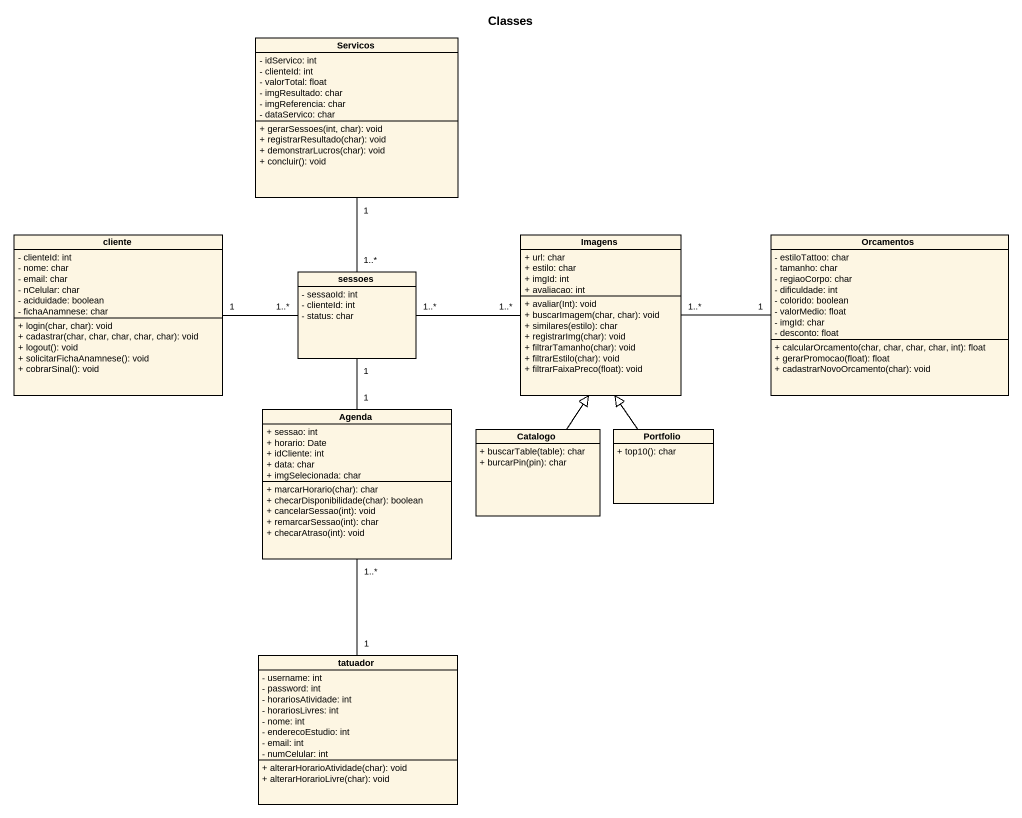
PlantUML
@startuml
title Classes
hide circle
hide empty members
skinparam classAttributeIconSize 0
class Servicos {
  - idServico: int
  - clienteId: int
  - valorTotal: float
  - imgResultado: char
  - imgReferencia: char
  - dataServico: char
  + gerarSessoes(int, char): void
  + registrarResultado(char): void
  + demonstrarLucros(char): void
  + concluir(): void
}
class cliente {
  - clienteId: int
  - nome: char
  - email: char
  - nCelular: char
  - aciduidade: boolean
  - fichaAnamnese: char
  + login(char, char): void
  + cadastrar(char, char, char, char, char): void
  + logout(): void
  + solicitarFichaAnamnese(): void
  + cobrarSinal(): void
}
class Imagens {
  + url: char
  + estilo: char
  + imgId: int
  + avaliacao: int
  + avaliar(Int): void
  + buscarImagem(char, char): void
  + similares(estilo): char
  + registrarImg(char): void
  + filtrarTamanho(char): void
  + filtrarEstilo(char): void
  + filtrarFaixaPreco(float): void
}
class Orcamentos {
  - estiloTattoo: char
  - tamanho: char
  - regiaoCorpo: char
  - dificuldade: int
  - colorido: boolean
  - valorMedio: float
  - imgId: char
  - desconto: float
  + calcularOrcamento(char, char, char, char, int): float
  + gerarPromocao(float): float
  + cadastrarNovoOrcamento(char): void
}
class sessoes {
  - sessaoId: int
  - clienteId: int
  - status: char
}
class Agenda {
  + sessao: int
  + horario: Date
  + idCliente: int
  + data: char
  + imgSelecionada: char
  + marcarHorario(char): char
  + checarDisponibilidade(char): boolean
  + cancelarSessao(int): void
  + remarcarSessao(int): char
  + checarAtraso(int): void
}
class Catalogo {
  + buscarTable(table): char
  + burcarPin(pin): char
}
class Portfolio {
  + top10(): char
}
class tatuador {
  - username: int
  - password: int
  - horariosAtividade: int
  - horariosLivres: int
  - nome: int
  - enderecoEstudio: int
  - email: int
  - numCelular: int
  + alterarHorarioAtividade(char): void
  + alterarHorarioLivre(char): void
}
Servicos "1" -- "1..*" sessoes
cliente "1" -right- "1..*" sessoes
Orcamentos "1" -left- "1..*" Imagens
sessoes "1..*" -right- "1..*" Imagens
sessoes "1" -- "1" Agenda
Catalogo -up-|> Imagens
Portfolio -up-|> Imagens
tatuador "1" -up- "1..*" Agenda
@enduml
